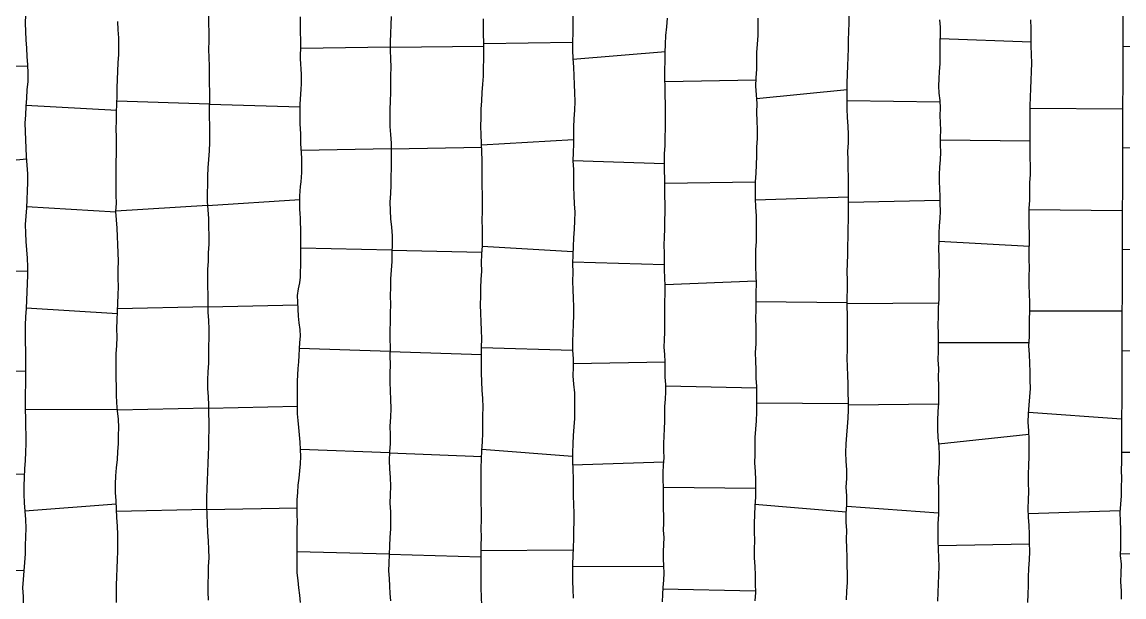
# Model space of a CAD drawing. Extents: x 703186 to 703989, y 1560402 to 1561368.
# Drawn here: x 703248.8 to 703303.1, y 1560850.2 to 1560878.5 of the extents above; entities that cross this region are included whole.
import ezdxf

# ---------------------------------------------------------------- set-up
doc = ezdxf.new("R2010")
doc.units = 0
doc.layers.add('10124_2002_REAL', color=30, linetype='Continuous')
doc.layers.add('AGROCAD PLL', color=7, linetype='Continuous')

msp = doc.modelspace()

# ---------------------------------------------------------------- linework, layer by layer
at = {"layer": '10124_2002_REAL'}
for points in [[(703303.0538, 1560887.8006), (703302.9535, 1560856.8488), (703302.9437, 1560856.4297), (703302.9485, 1560856.0167), (703302.9363, 1560855.597), (703302.9399, 1560855.1719), (703302.9033, 1560854.7576), (703302.8691, 1560854.3419), (703302.8904, 1560853.926), (703302.9009, 1560853.5033), (703302.8985, 1560853.0722), (703302.8976, 1560852.6415), (703302.8927, 1560852.2269), (703302.9382, 1560851.7978), (703302.927, 1560851.3605), (703302.9085, 1560850.933), (703302.9401, 1560850.4904), (703302.9303, 1560850.0674)], [(703248.9307, 1560878.8619), (703248.9241, 1560878.4498), (703248.9323, 1560878.0435), (703248.9523, 1560877.6332), (703248.9774, 1560877.2164), (703249.0077, 1560876.8098), (703249.0348, 1560876.4016), (703249.0493, 1560875.9906), (703249.045, 1560875.5766), (703249.0064, 1560875.1705), (703248.9759, 1560874.7584), (703248.954, 1560874.3525), (703248.9276, 1560873.9441), (703248.9011, 1560873.535), (703248.9156, 1560873.1217), (703248.9346, 1560872.715), (703248.9457, 1560872.2971), (703248.9718, 1560871.8787), (703248.9994, 1560871.4536), (703249.0267, 1560871.0356), (703249.0364, 1560870.6122), (703249.0179, 1560870.192), (703249.0044, 1560869.7751), (703248.9806, 1560869.3618), (703248.9507, 1560868.946), (703248.9235, 1560868.5287), (703248.9316, 1560868.1113), (703248.9557, 1560867.7026), (703248.9872, 1560867.2881), (703249.0102, 1560866.8753), (703249.0287, 1560866.455), (703249.0341, 1560866.0413), (703249.0222, 1560865.631), (703249.0069, 1560865.217), (703248.9849, 1560864.8059), (703248.9594, 1560864.3968), (703248.939, 1560863.9841), (703248.9227, 1560863.5676), (703248.9106, 1560863.1556), (703248.9135, 1560862.7341), (703248.9317, 1560862.3205), (703248.9296, 1560861.8987), (703248.9309, 1560861.4808), (703248.9291, 1560861.0604), (703248.9275, 1560860.6453), (703248.9215, 1560860.2299), (703248.9247, 1560859.8155), (703248.9263, 1560859.4093), (703248.9281, 1560859.0008), (703248.9406, 1560858.5816), (703248.9472, 1560858.1623), (703248.9566, 1560857.7417), (703248.9424, 1560857.3188), (703248.9108, 1560856.9003), (703248.8875, 1560856.4886), (703248.8684, 1560856.0709), (703248.8551, 1560855.6622), (703248.8511, 1560855.2505), (703248.8719, 1560854.8286), (703248.9039, 1560854.4102), (703248.9322, 1560853.9943), (703248.9434, 1560853.5754), (703248.9306, 1560853.1528), (703248.9244, 1560852.7257), (703248.9133, 1560852.3094), (703248.8838, 1560851.8878), (703248.8518, 1560851.4632), (703248.8143, 1560851.0451), (703248.79, 1560850.6306), (703248.8155, 1560850.2089), (703248.8132, 1560849.7912)], [(703253.4241, 1560849.9096), (703253.4197, 1560850.3331), (703253.4236, 1560850.7567), (703253.4434, 1560851.1767), (703253.4498, 1560851.5965), (703253.4685, 1560852.0163), (703253.4835, 1560852.4325), (703253.4885, 1560852.8462), (703253.4821, 1560853.2586), (703253.4667, 1560853.6676), (703253.4324, 1560854.0973), (703253.4211, 1560854.5119), (703253.3983, 1560854.9201), (703253.3723, 1560855.3377), (703253.3634, 1560855.7434), (703253.3833, 1560856.1437), (703253.4168, 1560856.5508), (703253.461, 1560856.9507), (703253.4881, 1560857.3407), (703253.5124, 1560857.7449), (703253.5266, 1560858.1383), (703253.5296, 1560858.5408), (703253.5135, 1560858.9394), (703253.4713, 1560859.3526), (703253.4399, 1560859.7537), (703253.4209, 1560860.1433), (703253.4123, 1560860.5556), (703253.4067, 1560860.9618), (703253.4009, 1560861.3615), (703253.3962, 1560861.7642), (703253.3995, 1560862.1665), (703253.4293, 1560862.5813), (703253.4474, 1560862.9827), (703253.4428, 1560863.407), (703253.4517, 1560863.8249), (703253.4706, 1560864.2418), (703253.4839, 1560864.6546), (703253.5012, 1560865.0637), (703253.5113, 1560865.4719), (703253.5068, 1560865.8891), (703253.4989, 1560866.3103), (703253.5112, 1560866.7207), (703253.5072, 1560867.1316), (703253.4784, 1560867.5421), (703253.4624, 1560867.9503), (703253.446, 1560868.3574), (703253.4183, 1560868.7682), (703253.3885, 1560869.1815), (703253.4139, 1560869.5877), (703253.4115, 1560869.9859), (703253.4037, 1560870.391), (703253.3984, 1560870.8008), (703253.4017, 1560871.2011), (703253.4107, 1560871.6094), (703253.4183, 1560872.0155), (703253.4261, 1560872.4234), (703253.4227, 1560872.8316), (703253.4095, 1560873.2415), (703253.4122, 1560873.6495), (703253.4252, 1560874.0615), (703253.4399, 1560874.4747), (703253.4482, 1560874.8771), (703253.4557, 1560875.2734), (703253.4717, 1560875.6779), (703253.4873, 1560876.0837), (703253.5011, 1560876.4998), (703253.532, 1560876.9109), (703253.5409, 1560877.3238), (703253.5327, 1560877.7269), (703253.5056, 1560878.1343), (703253.4891, 1560878.541)], [(703257.9527, 1560878.8439), (703257.96, 1560878.4334), (703257.9658, 1560878.0064), (703257.9734, 1560877.58), (703257.9622, 1560877.1623), (703257.9767, 1560876.7573), (703257.9797, 1560876.3389), (703257.9795, 1560875.9161), (703257.9795, 1560875.4997), (703257.9995, 1560875.0769), (703258.0015, 1560874.6647), (703257.9887, 1560874.2496), (703257.9928, 1560873.8353), (703258.0029, 1560873.4188), (703258.0018, 1560872.9968), (703258.0035, 1560872.5778), (703257.989, 1560872.1613), (703257.9577, 1560871.7382), (703257.925, 1560871.3277), (703257.9008, 1560870.9196), (703257.9023, 1560870.5025), (703257.8841, 1560870.087), (703257.8955, 1560869.6654), (703257.9219, 1560869.2513), (703257.9493, 1560868.8358), (703257.9579, 1560868.4196), (703257.9689, 1560867.996), (703257.965, 1560867.563), (703257.9452, 1560867.147), (703257.934, 1560866.7318), (703257.9066, 1560866.3207), (703257.902, 1560865.9051), (703257.9058, 1560865.4889), (703257.9157, 1560865.0673), (703257.9198, 1560864.643), (703257.9293, 1560864.2222), (703257.9463, 1560863.8077), (703257.9676, 1560863.3731), (703257.9677, 1560862.9569), (703257.9567, 1560862.5319), (703257.9617, 1560862.1188), (703257.9513, 1560861.7014), (703257.9187, 1560861.2814), (703257.8976, 1560860.8755), (703257.9037, 1560860.4625), (703257.9318, 1560860.0466), (703257.9487, 1560859.6256), (703257.9576, 1560859.2164), (703257.9737, 1560858.8113), (703257.963, 1560858.4078), (703257.9557, 1560858.0016), (703257.9486, 1560857.5857), (703257.9349, 1560857.1817), (703257.9215, 1560856.7728), (703257.9092, 1560856.3463), (703257.8828, 1560855.9231), (703257.8672, 1560855.5069), (703257.8609, 1560855.0838), (703257.8632, 1560854.6574), (703257.8718, 1560854.2302), (703257.8878, 1560853.7971), (703257.9105, 1560853.3731), (703257.939, 1560852.9486), (703257.9593, 1560852.5291), (703257.9646, 1560852.106), (703257.9449, 1560851.6779), (703257.9335, 1560851.2644), (703257.9271, 1560850.8557), (703257.9275, 1560850.4382), (703257.9408, 1560850.0281)], [(703262.4941, 1560849.9044), (703262.4526, 1560850.2702), (703262.4118, 1560850.6357), (703262.3689, 1560851.0012), (703262.3305, 1560851.3648), (703262.3165, 1560851.7227), (703262.3235, 1560852.08), (703262.3293, 1560852.4516), (703262.3246, 1560852.8089), (703262.3309, 1560853.172), (703262.3283, 1560853.5345), (703262.3345, 1560853.8934), (703262.3308, 1560854.2493), (703262.3294, 1560854.6115), (703262.3319, 1560854.9723), (703262.3513, 1560855.3371), (703262.3799, 1560855.69), (703262.4167, 1560856.0435), (703262.4624, 1560856.3907), (703262.4908, 1560856.7392), (703262.5024, 1560857.0975), (703262.4949, 1560857.4519), (703262.4703, 1560857.8169), (703262.4426, 1560858.1744), (703262.4071, 1560858.5326), (703262.3799, 1560858.8795), (703262.3485, 1560859.2126), (703262.3391, 1560859.5291), (703262.3436, 1560859.8547), (703262.3452, 1560860.177), (703262.3427, 1560860.4969), (703262.3358, 1560860.8158), (703262.35, 1560861.1295), (703262.3777, 1560861.4446), (703262.3994, 1560861.7649), (703262.42, 1560862.0839), (703262.4465, 1560862.4019), (703262.4616, 1560862.7185), (703262.4919, 1560863.0321), (703262.4788, 1560863.354), (703262.4225, 1560863.6821), (703262.3867, 1560864.0168), (703262.3668, 1560864.3644), (703262.3525, 1560864.7083), (703262.3419, 1560865.0417), (703262.3899, 1560865.361), (703262.4488, 1560865.6657), (703262.4836, 1560865.9452), (703262.4964, 1560866.2141), (703262.5011, 1560866.4816), (703262.5003, 1560866.7515), (703262.504, 1560867.0214), (703262.5029, 1560867.2885), (703262.5043, 1560867.5549), (703262.503, 1560867.8209), (703262.4983, 1560868.0864), (703262.4977, 1560868.351), (703262.4931, 1560868.6058), (703262.4815, 1560868.8466), (703262.4669, 1560869.0719), (703262.461, 1560869.2861), (703262.4622, 1560869.5088), (703262.461, 1560869.7314), (703262.4611, 1560869.9546), (703262.4709, 1560870.1827), (703262.4914, 1560870.4107), (703262.518, 1560870.6412), (703262.5354, 1560870.8691), (703262.5522, 1560871.0952), (703262.5567, 1560871.3244), (703262.5587, 1560871.5634), (703262.5464, 1560871.8094), (703262.5394, 1560872.0494), (703262.5184, 1560872.287), (703262.5073, 1560872.5219), (703262.4997, 1560872.7608), (703262.4984, 1560873.0071), (703262.4878, 1560873.2546), (703262.4674, 1560873.5012), (703262.4675, 1560873.7419), (703262.4783, 1560873.9782), (703262.4794, 1560874.2172), (703262.4788, 1560874.4625), (703262.486, 1560874.7106), (703262.4998, 1560874.9621), (703262.5238, 1560875.2104), (703262.5417, 1560875.4591), (703262.5385, 1560875.7015), (703262.5304, 1560875.9456), (703262.5177, 1560876.1965), (703262.4993, 1560876.4453), (703262.4846, 1560876.6905), (703262.4942, 1560876.9295), (703262.5083, 1560877.1663), (703262.5076, 1560877.4148), (703262.4989, 1560877.6829), (703262.4923, 1560877.9532), (703262.4925, 1560878.2225), (703262.4957, 1560878.4879), (703262.4936, 1560878.7665)], [(703266.953, 1560878.7859), (703266.9402, 1560878.3694), (703266.9179, 1560877.9454), (703266.9008, 1560877.5305), (703266.906, 1560877.1177), (703266.9275, 1560876.7029), (703266.9339, 1560876.2799), (703266.9286, 1560875.8563), (703266.9208, 1560875.445), (703266.9185, 1560875.0353), (703266.9049, 1560874.6168), (703266.8856, 1560874.206), (703266.8894, 1560873.7845), (703266.8938, 1560873.3677), (703266.9292, 1560872.9617), (703266.9572, 1560872.5476), (703266.9648, 1560872.1312), (703266.9598, 1560871.7206), (703266.9512, 1560871.2992), (703266.9474, 1560870.8927), (703266.9357, 1560870.4705), (703266.9181, 1560870.0546), (703266.8968, 1560869.6415), (703266.9033, 1560869.2227), (703266.9315, 1560868.8137), (703266.9789, 1560868.4), (703267.0006, 1560867.9771), (703267.0042, 1560867.5522), (703266.9948, 1560867.1314), (703266.9837, 1560866.7146), (703266.9572, 1560866.2879), (703266.9282, 1560865.8643), (703266.9325, 1560865.4425), (703266.9161, 1560865.0168), (703266.92, 1560864.592), (703266.9154, 1560864.1675), (703266.9043, 1560863.7415), (703266.8914, 1560863.3164), (703266.8998, 1560862.8986), (703266.9075, 1560862.4797), (703266.8937, 1560862.0534), (703266.9016, 1560861.6326), (703266.8946, 1560861.1997), (703266.8989, 1560860.7677), (703266.913, 1560860.3383), (703266.9207, 1560859.9062), (703266.9382, 1560859.4762), (703266.9324, 1560859.0344), (703266.8984, 1560858.6048), (703266.9013, 1560858.1744), (703266.9061, 1560857.747), (703266.8833, 1560857.33), (703266.867, 1560856.9136), (703266.8763, 1560856.4959), (703266.9118, 1560856.0685), (703266.9321, 1560855.6445), (703266.9132, 1560855.2217), (703266.8912, 1560854.8028), (703266.9277, 1560854.3821), (703266.9304, 1560853.9634), (703266.9171, 1560853.5366), (703266.8996, 1560853.1144), (703266.8765, 1560852.6961), (703266.8654, 1560852.2771), (703266.8401, 1560851.8556), (703266.8328, 1560851.4656), (703266.8602, 1560851.086), (703266.8722, 1560850.7168), (703266.8981, 1560850.3584), (703266.9208, 1560849.9955)], [(703271.4253, 1560849.7693), (703271.4072, 1560850.1951), (703271.3881, 1560850.6194), (703271.3877, 1560851.0407), (703271.3931, 1560851.4656), (703271.3969, 1560851.8865), (703271.3997, 1560852.3058), (703271.3968, 1560852.7207), (703271.4033, 1560853.1356), (703271.3928, 1560853.5596), (703271.4047, 1560853.9847), (703271.4037, 1560854.4144), (703271.3873, 1560854.8402), (703271.3933, 1560855.2647), (703271.4002, 1560855.6964), (703271.3898, 1560856.122), (703271.3948, 1560856.5507), (703271.4155, 1560856.9737), (703271.4267, 1560857.3994), (703271.4607, 1560857.8249), (703271.4773, 1560858.2482), (703271.4706, 1560858.6721), (703271.4775, 1560859.103), (703271.4882, 1560859.5319), (703271.4763, 1560859.9554), (703271.4452, 1560860.3749), (703271.4211, 1560860.7893), (703271.409, 1560861.2204), (703271.4141, 1560861.6458), (703271.4059, 1560862.071), (703271.4177, 1560862.4931), (703271.4226, 1560862.9076), (703271.4142, 1560863.3264), (703271.3863, 1560863.7439), (703271.3692, 1560864.1613), (703271.3569, 1560864.584), (703271.3755, 1560865.0001), (703271.3779, 1560865.4123), (703271.4008, 1560865.8206), (703271.4288, 1560866.2338), (703271.4114, 1560866.65), (703271.4277, 1560867.071), (703271.4519, 1560867.4892), (703271.4557, 1560867.9034), (703271.453, 1560868.3257), (703271.4475, 1560868.7499), (703271.4548, 1560869.1724), (703271.458, 1560869.5948), (703271.4534, 1560870.0207), (703271.4484, 1560870.4351), (703271.4499, 1560870.855), (703271.4421, 1560871.2713), (703271.4383, 1560871.6986), (703271.4321, 1560872.1211), (703271.4074, 1560872.5408), (703271.3898, 1560872.96), (703271.3812, 1560873.3813), (703271.3871, 1560873.7953), (703271.4006, 1560874.2137), (703271.4219, 1560874.6265), (703271.4415, 1560875.0412), (703271.4714, 1560875.4444), (703271.5011, 1560875.8504), (703271.5035, 1560876.2612), (703271.5211, 1560876.6757), (703271.5239, 1560877.0923), (703271.5185, 1560877.5108), (703271.5151, 1560877.9133), (703271.5107, 1560878.3057), (703271.5132, 1560878.6665)], [(703275.9137, 1560878.813), (703275.9069, 1560878.3942), (703275.9058, 1560877.9753), (703275.892, 1560877.5491), (703275.8966, 1560877.1268), (703275.9154, 1560876.7094), (703275.951, 1560876.2894), (703275.9642, 1560875.8553), (703275.9805, 1560875.4348), (703276.0003, 1560875.0251), (703276.0039, 1560874.6037), (703275.9944, 1560874.1738), (703275.9632, 1560873.7485), (703275.9509, 1560873.3376), (703275.9429, 1560872.9221), (703275.9386, 1560872.5032), (703275.9266, 1560872.0876), (703275.9141, 1560871.6683), (703275.9367, 1560871.2399), (703275.9411, 1560870.808), (703275.9382, 1560870.3901), (703275.9551, 1560869.9622), (703275.9845, 1560869.5499), (703276.0101, 1560869.1348), (703275.9921, 1560868.7103), (703275.9698, 1560868.2972), (703275.9448, 1560867.8761), (703275.9266, 1560867.4516), (703275.9038, 1560867.0338), (703275.8925, 1560866.6061), (703275.9102, 1560866.1748), (703275.9011, 1560865.7472), (703275.9124, 1560865.323), (703275.9328, 1560864.902), (703275.9369, 1560864.4779), (703275.9444, 1560864.0622), (703275.9349, 1560863.6273), (703275.9152, 1560863.197), (703275.902, 1560862.7729), (703275.9002, 1560862.3413), (703275.9237, 1560861.9187), (703275.9312, 1560861.5041), (703275.9105, 1560861.0809), (703275.9525, 1560860.6616), (703275.9926, 1560860.2336), (703275.9884, 1560859.8159), (703275.9883, 1560859.3936), (703275.9926, 1560858.9771), (703275.9563, 1560858.5585), (703275.9243, 1560858.1395), (703275.9142, 1560857.7213), (703275.8913, 1560857.2996), (703275.8928, 1560856.8763), (703275.9058, 1560856.4524), (703275.9248, 1560856.0223), (703275.9312, 1560855.591), (703275.9324, 1560855.1594), (703275.9476, 1560854.7379), (703275.957, 1560854.3167), (703275.9574, 1560853.8913), (703275.9522, 1560853.4708), (703275.9494, 1560853.0455), (703275.9225, 1560852.6214), (703275.9046, 1560852.2051), (703275.8916, 1560851.7936), (703275.89, 1560851.3814), (703275.8983, 1560850.9618), (703275.9166, 1560850.5432), (703275.927, 1560850.1193)], [(703280.3385, 1560849.9504), (703280.3484, 1560850.3013), (703280.3562, 1560850.6563), (703280.3961, 1560851.0056), (703280.4118, 1560851.3617), (703280.394, 1560851.7145), (703280.384, 1560852.0589), (703280.3821, 1560852.4169), (703280.397, 1560852.774), (703280.408, 1560853.1212), (703280.3876, 1560853.4688), (703280.391, 1560853.8227), (703280.3957, 1560854.1737), (703280.3839, 1560854.5331), (703280.3785, 1560854.8862), (703280.3742, 1560855.2403), (703280.3772, 1560855.5961), (703280.3652, 1560855.9558), (703280.3692, 1560856.3149), (703280.384, 1560856.682), (703280.4055, 1560857.0417), (703280.4049, 1560857.3925), (703280.4036, 1560857.7441), (703280.4106, 1560858.1006), (703280.4236, 1560858.4674), (703280.44, 1560858.8376), (703280.4504, 1560859.2056), (703280.4527, 1560859.5649), (703280.4717, 1560859.929), (703280.493, 1560860.2947), (703280.5004, 1560860.6542), (703280.4695, 1560861.0202), (703280.4567, 1560861.3894), (703280.4593, 1560861.7691), (703280.4434, 1560862.136), (703280.4205, 1560862.4937), (703280.4243, 1560862.8591), (703280.444, 1560863.2253), (703280.4471, 1560863.6039), (703280.4495, 1560863.9775), (703280.4454, 1560864.3519), (703280.447, 1560864.7303), (703280.4548, 1560865.1206), (703280.4581, 1560865.5143), (703280.4421, 1560865.9106), (703280.4359, 1560866.3044), (703280.4366, 1560866.7089), (703280.4318, 1560867.1162), (703280.4178, 1560867.5176), (703280.4241, 1560867.9188), (703280.4451, 1560868.3202), (703280.448, 1560868.7286), (703280.4583, 1560869.1407), (703280.4607, 1560869.5433), (703280.4426, 1560869.9528), (703280.4451, 1560870.368), (703280.4391, 1560870.7822), (703280.4265, 1560871.1936), (703280.4266, 1560871.6034), (703280.4334, 1560872.0195), (703280.4568, 1560872.4272), (703280.4606, 1560872.8474), (703280.4838, 1560873.2561), (703280.4844, 1560873.6398), (703280.4795, 1560874.0636), (703280.4788, 1560874.4855), (703280.4699, 1560874.8883), (703280.4631, 1560875.3012), (703280.4541, 1560875.7366), (703280.4501, 1560876.1599), (703280.4645, 1560876.5811), (703280.4704, 1560877.0021), (703280.4834, 1560877.4223), (703280.5033, 1560877.8456), (703280.548, 1560878.2775), (703280.5698, 1560878.6943)], [(703285.0227, 1560878.6942), (703285.0367, 1560878.2632), (703285.0372, 1560877.8395), (703285.0027, 1560877.4211), (703284.9695, 1560877.0111), (703284.967, 1560876.6028), (703284.9666, 1560876.1832), (703284.9366, 1560875.766), (703284.9137, 1560875.3495), (703284.9402, 1560874.9188), (703284.9834, 1560874.493), (703284.9695, 1560874.059), (703284.9741, 1560873.6418), (703284.9889, 1560873.2149), (703284.9921, 1560872.777), (703284.9717, 1560872.3412), (703284.9584, 1560871.916), (703284.9441, 1560871.4797), (703284.9276, 1560871.0572), (703284.9051, 1560870.6457), (703284.9005, 1560870.2325), (703284.8992, 1560869.8112), (703284.9134, 1560869.3818), (703284.9413, 1560868.9607), (703284.9472, 1560868.5442), (703284.9409, 1560868.1226), (703284.9488, 1560867.7002), (703284.9217, 1560867.2906), (703284.9174, 1560866.8617), (703284.9125, 1560866.449), (703284.9308, 1560866.0272), (703284.9402, 1560865.605), (703284.9357, 1560865.1869), (703284.9328, 1560864.7578), (703284.9284, 1560864.3334), (703284.9197, 1560863.9091), (703284.9274, 1560863.4925), (703284.9312, 1560863.0773), (703284.9256, 1560862.6538), (703284.9004, 1560862.2303), (703284.9183, 1560861.8072), (703284.9263, 1560861.3906), (703284.9381, 1560860.9691), (703284.9682, 1560860.5497), (703284.9676, 1560860.1276), (703284.9639, 1560859.7034), (703284.9633, 1560859.2905), (703284.9458, 1560858.864), (703284.9086, 1560858.4523), (703284.875, 1560858.0369), (703284.8887, 1560857.6187), (703284.8789, 1560857.2064), (703284.8736, 1560856.7862), (703284.8963, 1560856.3673), (703284.9086, 1560855.9532), (703284.9106, 1560855.5219), (703284.913, 1560855.0963), (703284.878, 1560854.6717), (703284.8652, 1560854.2371), (703284.853, 1560853.8146), (703284.8552, 1560853.3866), (703284.8576, 1560852.9607), (703284.8419, 1560852.5337), (703284.8498, 1560852.1076), (703284.8802, 1560851.6822), (703284.8912, 1560851.258), (703284.8982, 1560850.8327), (703284.9067, 1560850.4105), (703284.888, 1560849.9852)], [(703289.3928, 1560850.044), (703289.4243, 1560850.4714), (703289.4444, 1560850.896), (703289.4539, 1560851.3224), (703289.441, 1560851.7393), (703289.429, 1560852.1662), (703289.4104, 1560852.5872), (703289.4031, 1560853.0273), (703289.4131, 1560853.4538), (703289.3918, 1560853.8738), (703289.3857, 1560854.3015), (703289.4158, 1560854.731), (703289.4178, 1560855.1588), (703289.3916, 1560855.5895), (703289.4103, 1560856.0196), (703289.4169, 1560856.4472), (703289.3824, 1560856.871), (703289.3612, 1560857.3001), (703289.3879, 1560857.7319), (703289.4234, 1560858.1482), (703289.4462, 1560858.5703), (703289.4764, 1560858.9909), (703289.4993, 1560859.4084), (703289.4943, 1560859.8187), (703289.4894, 1560860.2509), (703289.4815, 1560860.6774), (703289.4638, 1560861.0965), (703289.4442, 1560861.5249), (703289.4363, 1560861.9517), (703289.449, 1560862.3818), (703289.4469, 1560862.8092), (703289.4455, 1560863.2325), (703289.4487, 1560863.6607), (703289.453, 1560864.0798), (703289.4303, 1560864.4966), (703289.4271, 1560864.9227), (703289.4441, 1560865.3561), (703289.4439, 1560865.7843), (703289.4395, 1560866.2009), (703289.4439, 1560866.6199), (703289.4579, 1560867.055), (703289.4674, 1560867.4799), (703289.4784, 1560867.9033), (703289.4892, 1560868.3403), (703289.4999, 1560868.764), (703289.5053, 1560869.1807), (703289.5067, 1560869.6087), (703289.4988, 1560870.029), (703289.4945, 1560870.4582), (703289.4959, 1560870.8807), (703289.4864, 1560871.3065), (703289.4753, 1560871.7223), (703289.4728, 1560872.1355), (703289.494, 1560872.5537), (703289.4984, 1560872.9749), (703289.4795, 1560873.3806), (703289.4571, 1560873.8051), (703289.4279, 1560874.2316), (703289.4333, 1560874.6561), (703289.4369, 1560875.0824), (703289.4374, 1560875.5057), (703289.4437, 1560875.9364), (703289.4627, 1560876.358), (703289.4823, 1560876.7818), (703289.4947, 1560877.202), (703289.4905, 1560877.6207), (703289.5109, 1560878.0474), (703289.5288, 1560878.4772), (703289.5331, 1560878.8929)], [(703293.9767, 1560878.6212), (703294.0127, 1560878.2535), (703294.0203, 1560877.8929), (703294.0073, 1560877.5263), (703294.0031, 1560877.1759), (703294.0045, 1560876.8125), (703293.9959, 1560876.444), (703293.9735, 1560876.0797), (703293.9453, 1560875.7197), (703293.9303, 1560875.3653), (703293.9568, 1560875.0097), (703293.9933, 1560874.644), (703294.0095, 1560874.2716), (703294.0056, 1560873.9115), (703294.0179, 1560873.5522), (703294.0295, 1560873.1843), (703294.0187, 1560872.8266), (703294.0145, 1560872.4657), (703294.0285, 1560872.0993), (703294.0122, 1560871.728), (703293.9795, 1560871.3554), (703293.9708, 1560870.999), (703293.973, 1560870.6469), (703293.9823, 1560870.2864), (703293.9945, 1560869.9249), (703294.0052, 1560869.564), (703294.0093, 1560869.1962), (703294.0049, 1560868.8312), (703293.9609, 1560868.4668), (703293.9587, 1560868.1082), (703293.9509, 1560867.7315), (703293.9297, 1560867.3409), (703293.9449, 1560866.9525), (703293.9527, 1560866.55), (703293.9613, 1560866.1262), (703293.9575, 1560865.7133), (703293.9545, 1560865.291), (703293.9448, 1560864.8549), (703293.919, 1560864.4377), (703293.9151, 1560864.0006), (703293.9063, 1560863.5829), (703293.9127, 1560863.1565), (703293.9172, 1560862.7211), (703293.9183, 1560862.2941), (703293.9047, 1560861.8634), (703293.9289, 1560861.4473), (703293.9204, 1560861.0162), (703293.9288, 1560860.5777), (703293.9384, 1560860.157), (703293.9359, 1560859.7373), (703293.9006, 1560859.3152), (703293.8885, 1560858.8823), (703293.8786, 1560858.4512), (703293.8995, 1560858.0439), (703293.946, 1560857.6143), (703293.9627, 1560857.183), (703293.9705, 1560856.7708), (703293.9302, 1560856.341), (703293.9258, 1560855.9255), (703293.9361, 1560855.506), (703293.9322, 1560855.0775), (703293.933, 1560854.6641), (703293.9388, 1560854.2432), (703293.9086, 1560853.8105), (703293.9008, 1560853.3884), (703293.9069, 1560852.9586), (703293.9136, 1560852.5359), (703293.9372, 1560852.1126), (703293.952, 1560851.684), (703293.9337, 1560851.2523), (703293.9234, 1560850.8285), (703293.8964, 1560850.4023), (703293.8798, 1560849.9813)], [(703298.3425, 1560849.9078), (703298.3504, 1560850.3236), (703298.3751, 1560850.7501), (703298.3757, 1560851.1619), (703298.3864, 1560851.5817), (703298.4191, 1560852.0118), (703298.4384, 1560852.4286), (703298.4148, 1560852.8495), (703298.4135, 1560853.2761), (703298.4, 1560853.6993), (703298.3692, 1560854.109), (703298.3548, 1560854.5369), (703298.3654, 1560854.9616), (703298.3842, 1560855.3817), (703298.375, 1560855.8053), (703298.3688, 1560856.2352), (703298.3942, 1560856.667), (703298.408, 1560857.0971), (703298.398, 1560857.5268), (703298.3973, 1560857.9396), (703298.3848, 1560858.3634), (703298.3593, 1560858.7899), (703298.3677, 1560859.2032), (703298.3976, 1560859.6293), (703298.4359, 1560860.0481), (703298.474, 1560860.4553), (703298.4593, 1560860.8666), (703298.4487, 1560861.2838), (703298.4422, 1560861.7041), (703298.4128, 1560862.1333), (703298.3854, 1560862.5622), (703298.4254, 1560862.9982), (703298.4226, 1560863.4288), (703298.4265, 1560863.848), (703298.4356, 1560864.2724), (703298.4358, 1560864.6974), (703298.4167, 1560865.121), (703298.4105, 1560865.5513), (703298.4086, 1560865.9711), (703298.4157, 1560866.3929), (703298.4015, 1560866.8261), (703298.4057, 1560867.2456), (703298.4176, 1560867.6605), (703298.4166, 1560868.0822), (703298.3986, 1560868.4897), (703298.4012, 1560868.9026), (703298.4063, 1560869.3249), (703298.4294, 1560869.7418), (703298.4349, 1560870.1606), (703298.437, 1560870.5805), (703298.463, 1560871.0019), (703298.4616, 1560871.415), (703298.4497, 1560871.8402), (703298.4447, 1560872.2712), (703298.4475, 1560872.6967), (703298.4542, 1560873.1229), (703298.4498, 1560873.5494), (703298.4569, 1560873.9663), (703298.46, 1560874.3858), (703298.4693, 1560874.8147), (703298.4849, 1560875.2419), (703298.5101, 1560875.654), (703298.5263, 1560876.0755), (703298.5312, 1560876.4878), (703298.5103, 1560876.9194), (703298.5022, 1560877.3383), (703298.4999, 1560877.7669), (703298.5004, 1560878.193), (703298.4904, 1560878.6155)]]:
    msp.add_lwpolyline(points, dxfattribs=at)
at = {"layer": 'AGROCAD PLL', "color": 5, "true_color": 0x0000ff}
for points in [[(703271.5192, 1560877.4567), (703275.8924, 1560877.5131)], [(703266.9041, 1560877.2658), (703262.5082, 1560877.2104)], [(703266.9041, 1560877.2658), (703262.5082, 1560877.2104)], [(703303.0199, 1560877.3258), (703307.4211, 1560877.3116)], [(703294.0173, 1560872.7073), (703298.4472, 1560872.6557)], [(703266.9623, 1560872.2698), (703262.5271, 1560872.1888)], [(703266.9623, 1560872.2698), (703262.5271, 1560872.1888)], [(703303.0037, 1560872.3259), (703307.4345, 1560872.3115)], [(703248.9838, 1560869.4181), (703253.3897, 1560869.1644)], [(703266.998, 1560867.2754), (703271.4338, 1560867.1763)], [(703302.9875, 1560867.3259), (703307.4213, 1560867.3115)], [(703257.9235, 1560864.4796), (703253.475, 1560864.3792)], [(703257.9235, 1560864.4796), (703253.475, 1560864.3792)], [(703257.9235, 1560864.4796), (703262.3578, 1560864.5797)], [(703302.9712, 1560862.3259), (703307.3545, 1560862.3117)], [(703257.9518, 1560859.484), (703262.3398, 1560859.5795)], [(703289.4964, 1560859.645), (703293.9327, 1560859.699)], [(703266.8814, 1560857.2814), (703262.4948, 1560857.4531)], [(703266.8814, 1560857.2814), (703262.4948, 1560857.4531)], [(703266.8814, 1560857.2814), (703262.4949, 1560857.4531)], [(703266.8814, 1560857.2814), (703262.4949, 1560857.4531)], [(703302.955, 1560857.3259), (703307.3811, 1560857.3116)], [(703257.8666, 1560854.4865), (703253.4242, 1560854.3971)], [(703257.8666, 1560854.4865), (703253.4242, 1560854.3971)]]:
    msp.add_lwpolyline(points, dxfattribs=at)
at = {"layer": 'AGROCAD PLL', "color": 3, "true_color": 0x00ff00}
for points in [[(703294.0135, 1560877.7012), (703298.5011, 1560877.5421)], [(703280.4574, 1560875.5769), (703284.9313, 1560875.6694)], [(703284.9584, 1560874.739), (703289.437, 1560875.1934)], [(703248.9572, 1560874.4115), (703253.4291, 1560874.1703)], [(703257.9955, 1560874.4716), (703262.4791, 1560874.3334)], [(703271.4121, 1560872.4612), (703275.9409, 1560872.7277)], [(703266.9623, 1560872.2698), (703271.4186, 1560872.3511)], [(703275.9145, 1560871.683), (703280.4266, 1560871.5484)], [(703280.442, 1560870.5788), (703284.905, 1560870.6434)], [(703280.442, 1560870.5788), (703284.9051, 1560870.6434)], [(703257.9076, 1560869.4762), (703253.388, 1560869.1881)], [(703257.9076, 1560869.4762), (703253.388, 1560869.1881)], [(703257.9076, 1560869.4762), (703253.3889, 1560869.1882)], [(703257.9076, 1560869.4762), (703253.3889, 1560869.1882)], [(703289.5061, 1560869.6419), (703294.0004, 1560869.7264)], [(703293.9499, 1560867.7128), (703298.4122, 1560867.4706)], [(703266.998, 1560867.2754), (703262.5034, 1560867.3758)], [(703266.998, 1560867.2754), (703262.5034, 1560867.3758)], [(703271.4503, 1560867.4621), (703275.9131, 1560867.2039)], [(703275.8947, 1560866.6886), (703280.4364, 1560866.5686)], [(703280.4554, 1560865.5805), (703284.9367, 1560865.7615)], [(703248.9612, 1560864.425), (703253.4662, 1560864.1442)], [(703284.9327, 1560864.7455), (703289.4288, 1560864.6988)], [(703289.4292, 1560864.6431), (703293.9338, 1560864.677)], [(703298.4356, 1560864.2763), (703302.9776, 1560864.2741)], [(703293.9172, 1560862.7149), (703298.4005, 1560862.7264)], [(703266.901, 1560862.2784), (703262.4475, 1560862.4225)], [(703266.901, 1560862.2784), (703262.4475, 1560862.4225)], [(703266.901, 1560862.2784), (703271.4076, 1560862.1325)], [(703271.417, 1560862.4671), (703275.9002, 1560862.3417)], [(703271.417, 1560862.4671), (703275.9002, 1560862.3417)], [(703275.9278, 1560861.6913), (703280.4593, 1560861.7733)], [(703275.9278, 1560861.6913), (703280.4591, 1560861.7733)], [(703244.428, 1560861.3366), (703248.9302, 1560861.3151)], [(703280.499, 1560860.5839), (703284.9681, 1560860.4919)], [(703257.9518, 1560859.484), (703253.4686, 1560859.3865)], [(703257.9518, 1560859.484), (703253.4686, 1560859.3865)], [(703284.9643, 1560859.7482), (703289.4956, 1560859.7086)], [(703248.9262, 1560859.4265), (703253.4641, 1560859.4444)], [(703293.9345, 1560857.7203), (703298.3895, 1560858.2025)], [(703271.4324, 1560857.4712), (703275.892, 1560857.1149)], [(703266.8814, 1560857.2814), (703271.4189, 1560857.1037)], [(703275.8982, 1560856.6995), (703280.3933, 1560856.8373)], [(703244.3902, 1560856.3382), (703248.8755, 1560856.2261)], [(703280.3771, 1560855.5871), (703284.9105, 1560855.5488)], [(703248.9023, 1560854.4313), (703253.4064, 1560854.7758)], [(703257.8666, 1560854.4865), (703262.3295, 1560854.5763)], [(703284.8848, 1560854.7539), (703289.3914, 1560854.3824)], [(703289.4103, 1560854.653), (703293.9375, 1560854.3358)], [(703298.3632, 1560854.2881), (703302.8772, 1560854.44)], [(703266.8657, 1560852.2877), (703262.3286, 1560852.4078)], [(703266.8657, 1560852.2877), (703262.3286, 1560852.4078)], [(703271.3985, 1560852.473), (703275.9175, 1560852.5046)], [(703293.9106, 1560852.7246), (703298.4178, 1560852.796)], [(703266.8657, 1560852.2877), (703271.3988, 1560852.1676)], [(703302.8939, 1560852.33), (703307.433, 1560852.2764)], [(703244.3402, 1560851.3403), (703248.8546, 1560851.5004)], [(703275.8912, 1560851.7019), (703280.3955, 1560851.6844)]]:
    msp.add_lwpolyline(points, dxfattribs=at)
at = {"layer": 'AGROCAD PLL', "color": 1, "true_color": 0xff0000}
for points in [[(703266.9041, 1560877.2658), (703271.5209, 1560877.324)], [(703275.918, 1560876.6787), (703280.4723, 1560877.0647)], [(703244.4448, 1560876.323), (703249.0365, 1560876.3539)], [(703257.9955, 1560874.4716), (703253.4427, 1560874.612)], [(703257.9955, 1560874.4716), (703253.4427, 1560874.612)], [(703289.4331, 1560874.639), (703293.996, 1560874.5809)], [(703298.4592, 1560874.273), (703303.0099, 1560874.2394)], [(703244.4334, 1560871.3259), (703248.979, 1560871.7685)], [(703284.9015, 1560869.7427), (703289.5013, 1560869.8948)], [(703257.9076, 1560869.4762), (703262.461, 1560869.7665)], [(703298.4057, 1560869.2749), (703302.9936, 1560869.2195)], [(703244.391, 1560866.3345), (703249.0316, 1560866.2321)], [(703298.3734, 1560859.2849), (703302.9604, 1560858.963)], [(703280.3548, 1560850.5917), (703284.9051, 1560850.4917)]]:
    msp.add_lwpolyline(points, dxfattribs=at)

doc.saveas('drawing.dxf')
